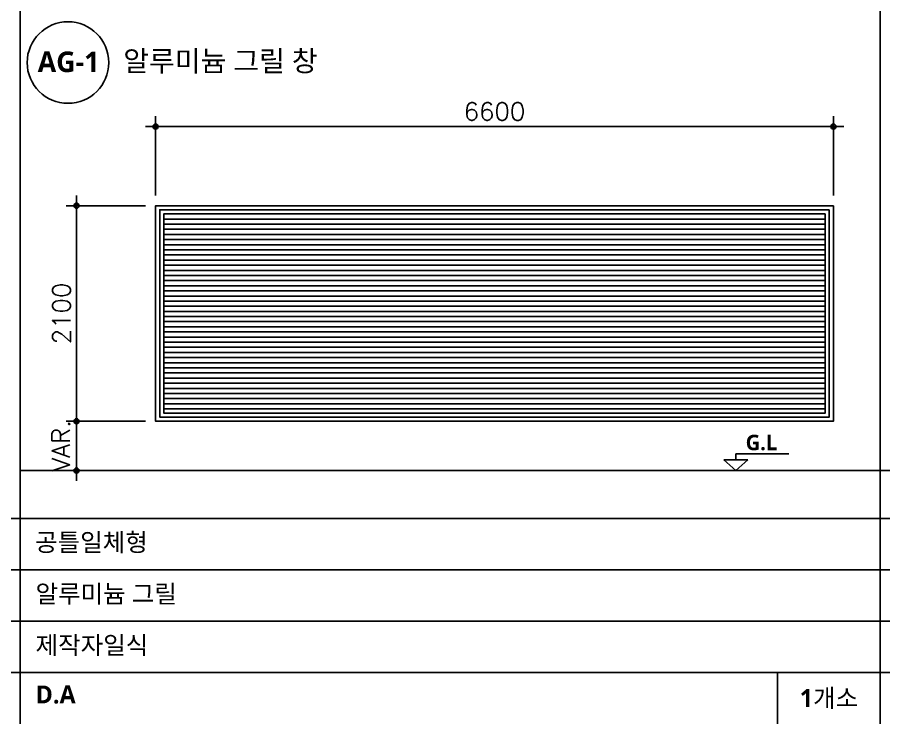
# Model space of a CAD drawing. Header units: millimetres. Extents: x 0 to 190005487, y 0 to 455456909.
# Drawn here: x 103724 to 112160, y 14850 to 21732 of the extents above; entities that cross this region are included whole.
import ezdxf
from ezdxf.enums import TextEntityAlignment as Align

# ---------------------------------------------------------------- set-up
doc = ezdxf.new("R2010")
doc.units = ezdxf.units.MM
doc.header["$LTSCALE"] = 400
doc.header["$MEASUREMENT"] = 0
doc.header["$PDSIZE"] = -10
doc.linetypes.add('ACAD_ISO04W100', pattern=[30, 24, -3, 0, -3])
doc.layers.get('0').update_dxf_attribs({"linetype": 'CONTINUOUS'})
doc.layers.get('Defpoints').update_dxf_attribs({"color": 153, "linetype": 'CONTINUOUS'})
for name, color, linetype in [('7DIM', 7, 'CONTINUOUS'), ('A-ANNO-DIM', 4, 'CONTINUOUS'), ('A-ANNO-GRA1', 7, 'CONTINUOUS'), ('A-ANNO-TEXT1', 7, 'CONTINUOUS'), ('A-WIN-IDEN', 11, 'CONTINUOUS'), ('cen', 1, 'ACAD_ISO04W100'), ('STEEL', 3, 'CONTINUOUS'), ('WALL', 4, 'CONTINUOUS')]:
    doc.layers.add(name, color=color, linetype=linetype)
doc.styles.add('SH_대대리576', font='NanumGothicBold.ttf')
doc.styles.get("Standard").update_dxf_attribs({"font": 'SIMPLEX.shx'})
doc.dimstyles.new('SHP 50 창호', dxfattribs={"dimscale": 50, "dimtxt": 3.5, "dimasz": 1, "dimexe": 2, "dimexo": 2, "dimgap": 1, "dimtad": 1, "dimdec": 0, "dimzin": 0, "dimdsep": 46, "dimblk": 'DIMDOT', "dimcen": 0.09, "dimclrt": 3, "dimadec": 0, "dimazin": 1, "dimtfac": 1, "dimtdec": 0, "dimtix": 1, "dimtmove": 2, "dimatfit": 0, "dimldrblk": 'DIMDOT', "dimfxl": 1, "dimtfillclr": 3, "dimtolj": 1, "dimtzin": 0, "dimarcsym": 0})

# ---------------------------------------------------------------- blocks, each defined once
blk = doc.blocks.new('DIMDOT')
at = {"color": 0}
blk.add_line((-2, 0), (2, 0), dxfattribs=at)
for radius in [0.5, 0.25]:
    blk.add_circle((0, 0), radius, dxfattribs=at)
blk = doc.blocks.new('*D1242')
at = {"layer": 'A-ANNO-DIM', "color": 0, "lineweight": -2}
for p, q in [((105070.4, 19996.7), (105070.4, 20767.3)), ((111670.4, 19996.7), (111670.4, 20767.3)), ((105120.4, 20667.3), (111620.4, 20667.3))]:
    blk.add_line(p, q, dxfattribs=at)
at = {"layer": 'Defpoints', "color": 0}
for p in [(111670.4, 20667.3), (105070.4, 19896.7), (111670.4, 19896.7)]:
    blk.add_point(p, dxfattribs=at)
at = {"layer": 'A-ANNO-DIM', "color": 0, "linetype": 'ByBlock', "lineweight": -2, "xscale": 50, "yscale": 50, "zscale": 50, "rotation": 180}
blk.add_blockref('DIMDOT', (105070.4, 20667.3), dxfattribs=at)
at = {"layer": 'A-ANNO-DIM', "color": 0, "linetype": 'ByBlock', "lineweight": -2, "xscale": 50, "yscale": 50, "zscale": 50}
blk.add_blockref('DIMDOT', (111670.4, 20667.3), dxfattribs=at)
at = {"layer": 'A-ANNO-DIM', "color": 3, "insert": (108370.4, 20813.9), "char_height": 175, "attachment_point": 5}
blk.add_mtext('\\A1;6600', dxfattribs=at)
blk = doc.blocks.new('*D1243')
at = {"layer": 'A-ANNO-DIM', "color": 0, "lineweight": -2}
for p, q in [((104970.4, 19896.7), (104199.9, 19896.7)), ((104299.9, 17846.7), (104299.9, 19846.7)), ((104970.4, 17796.7), (104199.9, 17796.7))]:
    blk.add_line(p, q, dxfattribs=at)
at = {"layer": 'Defpoints', "color": 0}
for p in [(104299.9, 19896.7), (105070.4, 19896.7), (105070.4, 17796.7)]:
    blk.add_point(p, dxfattribs=at)
at = {"layer": 'A-ANNO-DIM', "color": 0, "linetype": 'ByBlock', "lineweight": -2, "xscale": 50, "yscale": 50, "zscale": 50}
for p, rotation in [((104299.9, 19896.7), 90), ((104299.9, 17796.7), 270)]:
    blk.add_blockref('DIMDOT', p, dxfattribs=dict(at, rotation=rotation))
at = {"layer": 'A-ANNO-DIM', "color": 3, "insert": (104153.7, 18846.7), "char_height": 175, "attachment_point": 5, "rotation": 90}
blk.add_mtext('\\A1;2100', dxfattribs=at)
blk = doc.blocks.new('*D1244')
at = {"layer": 'A-ANNO-DIM', "color": 0, "lineweight": -2}
for p, q in [((104299.9, 17846.7), (104299.9, 17896.7)), ((104970.4, 17796.7), (104199.9, 17796.7)), ((104299.9, 17316.2), (104299.9, 17796.7)), ((104970.4, 17316.2), (104199.9, 17316.2)), ((104299.9, 17266.2), (104299.9, 17216.2))]:
    blk.add_line(p, q, dxfattribs=at)
at = {"layer": 'Defpoints', "color": 0}
for p in [(104299.9, 17796.7), (105070.4, 17796.7), (105070.4, 17316.2)]:
    blk.add_point(p, dxfattribs=at)
at = {"layer": 'A-ANNO-DIM', "color": 0, "linetype": 'ByBlock', "lineweight": -2, "xscale": 50, "yscale": 50, "zscale": 50}
for p, rotation in [((104299.9, 17796.7), 270), ((104299.9, 17316.2), 90)]:
    blk.add_blockref('DIMDOT', p, dxfattribs=dict(at, rotation=rotation))
at = {"layer": 'A-ANNO-DIM', "color": 3, "insert": (104147.9, 17556.5), "char_height": 175, "attachment_point": 5, "rotation": 90}
blk.add_mtext('\\A1;VAR.', dxfattribs=at)

msp = doc.modelspace()

# ---------------------------------------------------------------- linework, layer by layer
for p, q in [((110721, 17478.4), (111235.5, 17478.4)), ((110721, 17419.8), (110721, 17478.4)), ((110838.2, 17419.8), (110603.9, 17419.8)), ((110603.9, 17419.8), (110721, 17316.2)), ((110721, 17316.2), (110838.2, 17419.8))]:
    msp.add_line(p, q)
at = {"layer": 'A-ANNO-GRA1', "color": 2}
for p, q in [((103750, 28700), (103750, 14850)), ((112125, 28700), (112125, 14850))]:
    msp.add_line(p, q, dxfattribs=at)
at = {"layer": 'A-ANNO-GRA1', "color": 8}
for p, q in [((85000, 16850), (120500, 16850)), ((85000, 16350), (120500, 16350)), ((85000, 15850), (120500, 15850)), ((85000, 15350), (120500, 15350)), ((111125, 15350), (111125, 14850))]:
    msp.add_line(p, q, dxfattribs=at)
at = {"layer": 'A-WIN-IDEN', "ltscale": 10}
msp.add_circle((104217.1, 21291.2), 397.4, dxfattribs=at)
at = {"layer": 'cen', "linetype": 'ByBlock'}
for p, q in [((112125, 17316.2), (103750, 17316.2)), ((120500, 17316.2), (112125, 17316.2))]:
    msp.add_line(p, q, dxfattribs=at)
at = {"layer": 'STEEL', "color": 8}
for p, q in [((105150.4, 19766.7), (111590.4, 19766.7)), ((105150.4, 19716.7), (111590.4, 19716.7)), ((105150.4, 19666.7), (111590.4, 19666.7)), ((105150.4, 19616.7), (111590.4, 19616.7)), ((105150.4, 19566.7), (111590.4, 19566.7)), ((105150.4, 19516.7), (111590.4, 19516.7)), ((105150.4, 19466.7), (111590.4, 19466.7)), ((105150.4, 19416.7), (111590.4, 19416.7)), ((105150.4, 19366.7), (111590.4, 19366.7)), ((105150.4, 19316.7), (111590.4, 19316.7)), ((105150.4, 19266.7), (111590.4, 19266.7)), ((105150.4, 19216.7), (111590.4, 19216.7)), ((105150.4, 19166.7), (111590.4, 19166.7)), ((105150.4, 19116.7), (111590.4, 19116.7)), ((105150.4, 19066.7), (111590.4, 19066.7)), ((105150.4, 19016.7), (111590.4, 19016.7)), ((105150.4, 18966.7), (111590.4, 18966.7)), ((105150.4, 18916.7), (111590.4, 18916.7)), ((105150.4, 18866.7), (111590.4, 18866.7)), ((105150.4, 18816.7), (111590.4, 18816.7)), ((105150.4, 18766.7), (111590.4, 18766.7)), ((105150.4, 18716.7), (111590.4, 18716.7)), ((105150.4, 18666.7), (111590.4, 18666.7)), ((105150.4, 18616.7), (111590.4, 18616.7)), ((105150.4, 18566.7), (111590.4, 18566.7)), ((105150.4, 18516.7), (111590.4, 18516.7)), ((105150.4, 18466.7), (111590.4, 18466.7)), ((105150.4, 18416.7), (111590.4, 18416.7)), ((105150.4, 18366.7), (111590.4, 18366.7)), ((105150.4, 18316.7), (111590.4, 18316.7)), ((105150.4, 18266.7), (111590.4, 18266.7)), ((105150.4, 18216.7), (111590.4, 18216.7)), ((105150.4, 18166.7), (111590.4, 18166.7)), ((105150.4, 18116.7), (111590.4, 18116.7)), ((105150.4, 18066.7), (111590.4, 18066.7)), ((105150.4, 18016.7), (111590.4, 18016.7)), ((105150.4, 17966.7), (111590.4, 17966.7)), ((105150.4, 17916.7), (111590.4, 17916.7))]:
    msp.add_line(p, q, dxfattribs=at)
at = {"layer": 'WALL'}
for points in [[(111670.4, 19896.7), (105070.4, 19896.7), (105070.4, 17796.7), (111670.4, 17796.7)], [(111630.4, 19856.7), (105110.4, 19856.7), (105110.4, 17836.7), (111630.4, 17836.7)], [(111590.4, 19816.7), (105150.4, 19816.7), (105150.4, 17876.7), (111590.4, 17876.7)]]:
    msp.add_lwpolyline(points, close=True, dxfattribs=at)

# ---------------------------------------------------------------- texts
at = {"layer": '7DIM', "style": 'SH_대대리576'}
msp.add_text('G.L', height=150, dxfattribs=at).set_placement((110815.9, 17514.6))
at = {"layer": 'A-ANNO-TEXT1', "style": 'SH_대대리576'}
for s, p in [('공틀일체형', (103896.4, 16529.8)), ('알루미늄 그릴', (103901.3, 16027.4)), ('제작자일식', (103901.3, 15527.4)), ('D.A', (103901.3, 15046.8))]:
    msp.add_text(s, height=175, dxfattribs=at).set_placement(p)
at = {"layer": 'A-ANNO-TEXT1', "color": 1, "style": 'SH_대대리576'}
msp.add_text('1개소', height=175, dxfattribs=at).set_placement((111627.2, 15099.1), align=Align.MIDDLE_CENTER)
at = {"layer": 'A-WIN-IDEN', "color": 2, "style": 'SH_대대리576'}
msp.add_text('알루미늄 그릴 창', height=200, dxfattribs=at).set_placement((104755.5, 21205.8))
msp.add_text('AG-1', height=200, dxfattribs=at).set_placement((104223.2, 21298.5), align=Align.MIDDLE_CENTER)

# ---------------------------------------------------------------- dimensions: what is measured, and where the dimension line sits
at = {"layer": 'A-ANNO-DIM'}
dim = msp.add_linear_dim(base=(111670.4, 20667.3), p1=(105070.4, 19896.7), p2=(111670.4, 19896.7), dimstyle='SHP 50 창호', dxfattribs=at)
dim.commit()
dim.dimension.update_dxf_attribs({"geometry": '*D1242', "text_midpoint": (108370.4, 20813.9)})
dim = msp.add_linear_dim(base=(104299.9, 19896.7), p1=(105070.4, 17796.7), p2=(105070.4, 19896.7), angle=90, dimstyle='SHP 50 창호', dxfattribs=at)
dim.commit()
dim.dimension.update_dxf_attribs({"geometry": '*D1243', "text_midpoint": (104153.7, 18846.7)})
dim = msp.add_linear_dim(base=(104299.9, 17796.7), p1=(105070.4, 17316.2), p2=(105070.4, 17796.7), angle=90, text='VAR.', dimstyle='SHP 50 창호', dxfattribs=at)
dim.commit()
dim.dimension.update_dxf_attribs({"geometry": '*D1244', "text_midpoint": (104147.9, 17556.5)})

doc.saveas('drawing.dxf')
